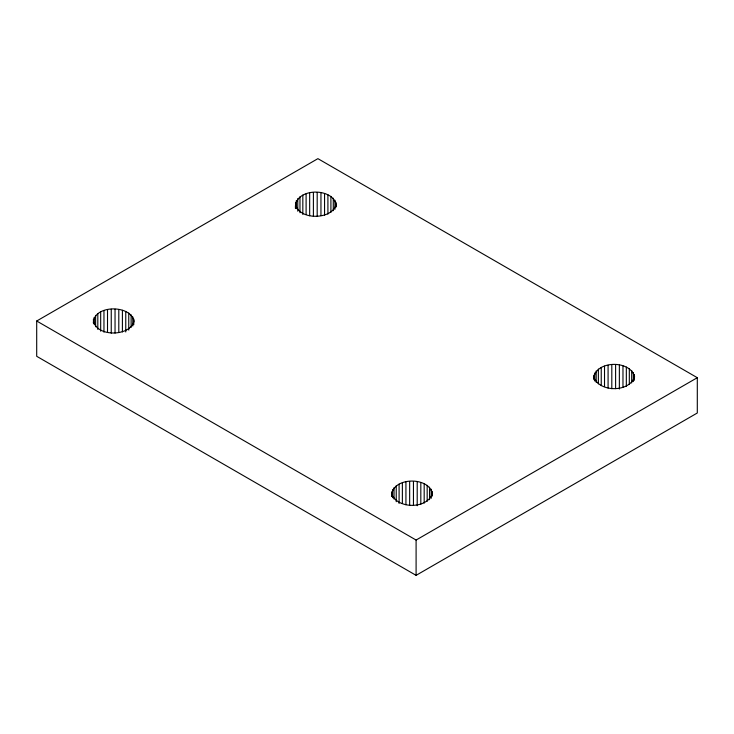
<?xml version="1.0" encoding="UTF-8"?>
<svg xmlns="http://www.w3.org/2000/svg" width="734" height="734" viewBox="0 0 734 734"><rect width="100%" height="100%" fill="white"/><g stroke="black" fill="none" stroke-linecap="round" stroke-linejoin="round"><path stroke-width="1.1" d="M93.337 319.584C94.695 337.172 129.881 337.2 134.028 321.226C130.854 304.417 93.576 304.601 93.337 322.997M295.481 202.878C296.839 220.457 332.025 220.494 336.181 204.52C332.126 186.72 293.426 188.032 295.481 208.566M391.662 496.34C391.103 476.173 432.124 475.962 432.445 495.789M593.806 377.349C596.962 360.183 630.534 360.11 634.598 376.808C629.387 392.497 599.788 392.507 593.806 377.349L593.806 379.625M432.445 493.514C427.234 509.212 397.635 509.212 391.662 494.065M36.7 321.006L317.905 158.654L697.3 377.698L697.3 412.994L416.095 575.346L36.7 356.302L36.7 321.006L416.095 540.05L697.3 377.698M634.332 374.615L634.332 380.304M633.359 372.477L633.359 381.588M631.69 370.459L631.69 382.983M629.322 368.615L629.322 384.561M626.331 367.055L626.331 386.405M622.973 365.881L622.973 387.515M619.358 365.119L619.358 389.029M615.606 364.77L615.606 388.671M611.807 364.816L611.807 388.726M608.082 365.275L608.082 388.047M604.522 366.138L604.522 386.625M601.238 367.404L601.238 385.625M598.375 369.064L598.375 383.864M596.182 370.954L596.182 382.341M594.687 373.01L594.687 380.974M593.898 375.157L593.898 378.579M432.179 491.33L432.179 495.881M431.216 489.193L431.216 498.303M429.546 487.174L429.546 499.698M427.17 485.33L427.17 501.267M424.179 483.761L424.179 503.111M420.821 482.596L420.821 504.221M417.206 481.834L417.206 505.744M416.095 540.05L416.095 575.346M413.453 481.476L413.453 505.387M409.655 481.532L409.655 505.432M405.93 481.99L405.93 504.753M402.37 482.853L402.37 503.341M399.094 484.119L399.094 503.469M396.232 485.77L396.232 501.707M394.03 487.66L394.03 499.047M392.534 489.716L392.534 497.689M391.745 491.872L391.745 496.423M336.181 204.52L336.181 206.795M335.915 202.327L335.915 206.887M334.952 200.198L334.952 209.3M333.282 198.18L333.282 210.695M330.906 196.336L330.906 212.273M327.914 194.767L327.914 214.117M324.556 193.602L324.556 215.227M320.951 192.84L320.951 215.603M317.189 192.482L317.189 216.392M313.4 192.528L313.4 216.438M309.665 192.987L309.665 215.759M306.106 193.849L306.106 214.346M302.83 195.116L302.83 214.475M299.967 196.776L299.967 212.713M297.765 198.666L297.765 211.19M296.279 200.721L296.279 208.685M133.772 319.042L133.772 324.731M132.799 316.904L132.799 326.015M131.129 314.886L131.129 327.41M128.762 313.042L128.762 330.117M125.762 311.473L125.762 331.97M122.404 310.308L122.404 331.942M118.798 309.546L118.798 332.318M115.045 309.188L115.045 333.098M111.247 309.243L111.247 333.153M107.513 309.702L107.513 332.465M103.962 310.565L103.962 332.19M100.677 311.831L100.677 331.181M97.815 313.482L97.815 329.419M95.622 315.381L95.622 326.758M94.126 317.427L94.126 324.263"/></g></svg>
